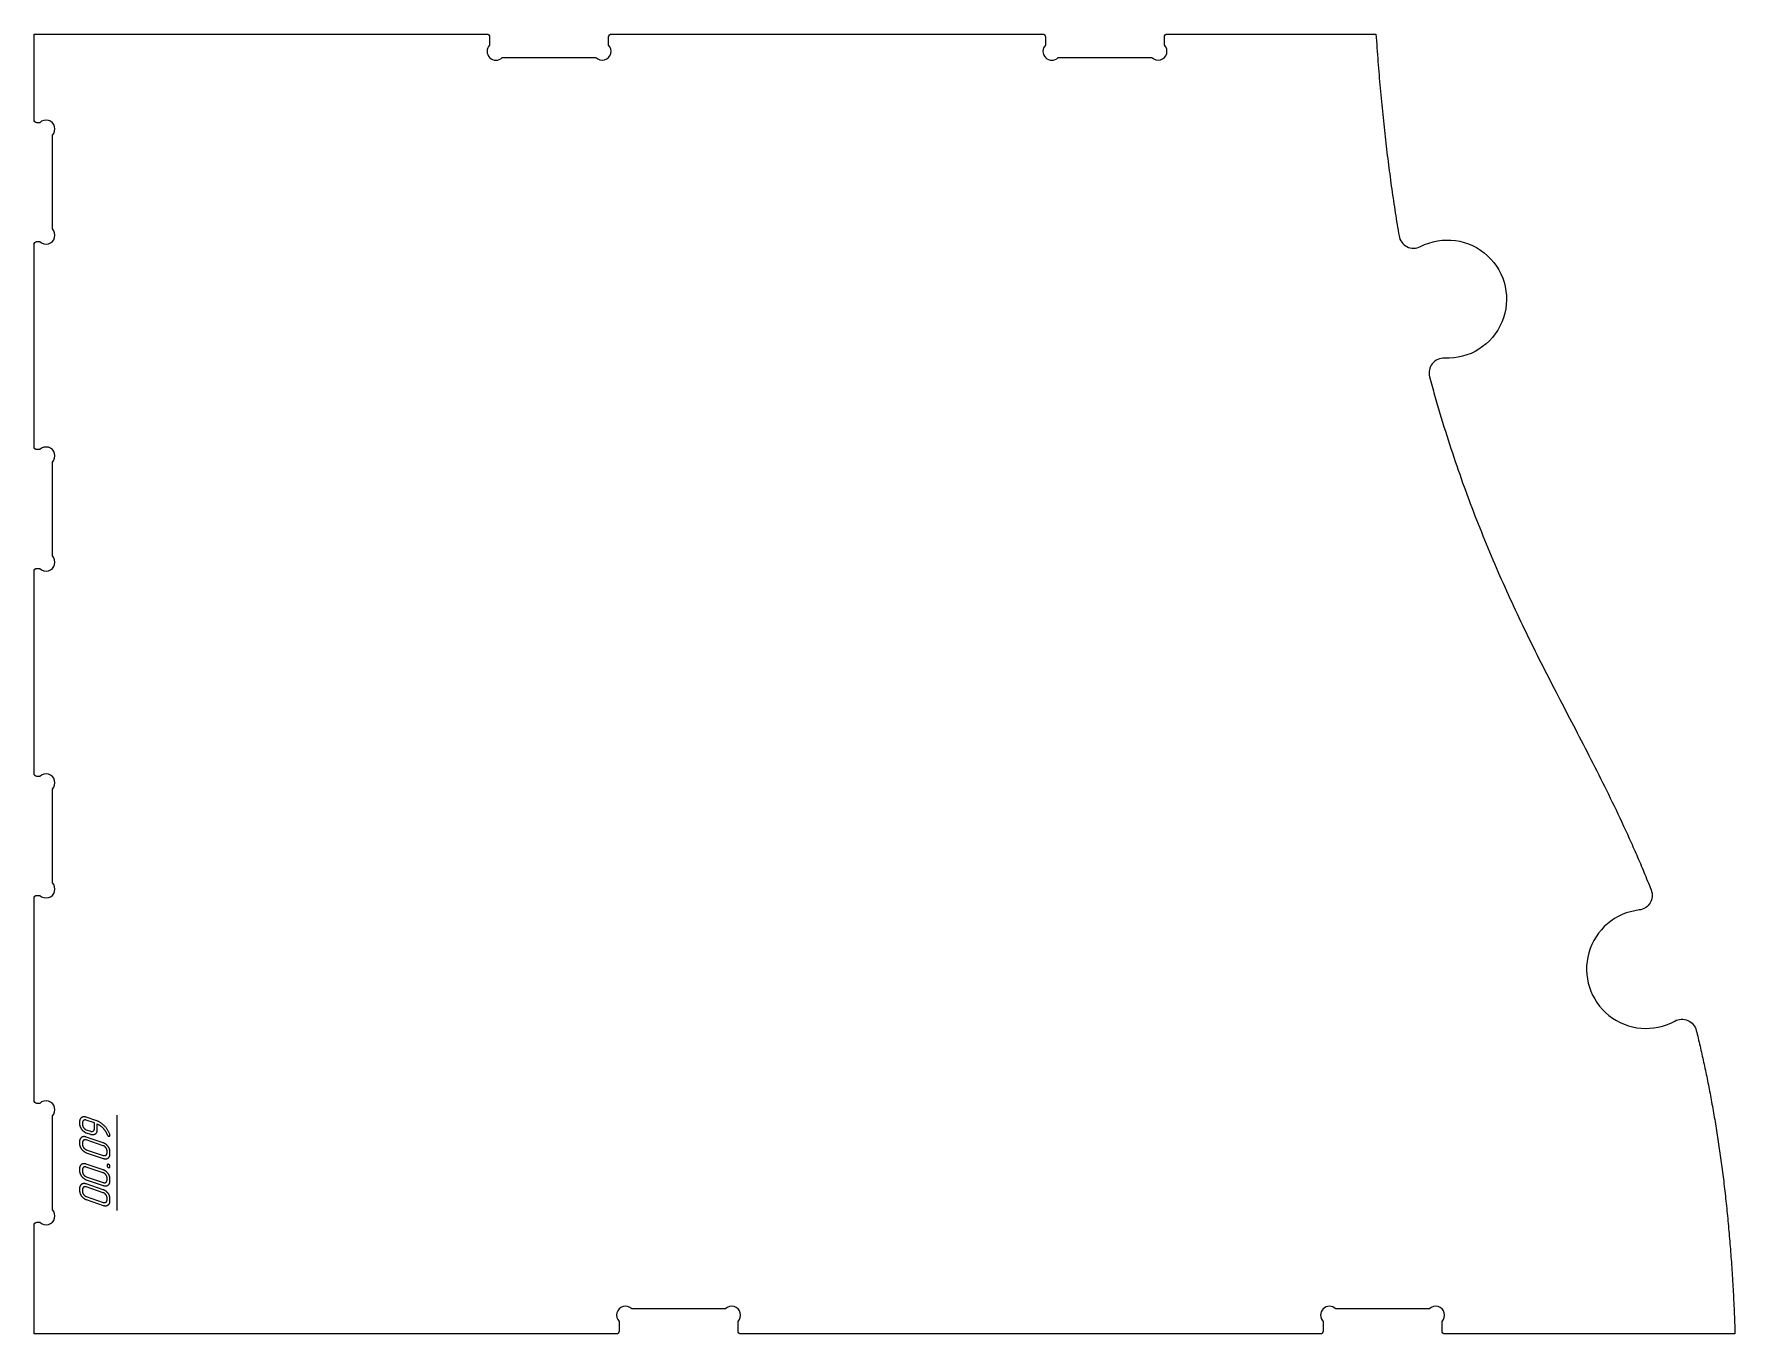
# Model space of a CAD drawing. Header units: millimetres. Extents: x 10 to 1426, y -715 to -10.
# Drawn here: x 850 to 1426, y -450 to -10 of the extents above; entities that cross this region are included whole.
import ezdxf

# ---------------------------------------------------------------- set-up
doc = ezdxf.new("R2010")
doc.units = ezdxf.units.MM
doc.layers.add('Cut', color=7, linetype='Continuous', lineweight=0)
doc.layers.add('Mark', color=7, linetype='Continuous', lineweight=0)

msp = doc.modelspace()

# ---------------------------------------------------------------- linework, layer by layer
at = {"layer": 'Cut'}
msp.add_lwpolyline([(1425.591838, -449.945749), (1327.511046, -449.945749, -0.4142137055), (1326.511048, -448.945751), (1326.511048, -445.688407, 1), (1322.268407, -441.445766), (1290.553769, -441.445766, 1), (1286.311128, -445.688407), (1286.311128, -448.945751, -0.4142135624), (1285.31113, -449.945749), (1089.411522, -449.945749, -0.4142135624), (1088.411524, -448.945751), (1088.411524, -445.688407, 1), (1084.168883, -441.445766), (1052.454245, -441.445766, 1), (1048.211604, -445.688407), (1048.211604, -448.94575, -0.4142138691), (1047.211606, -449.945749), (850.312, -449.945749), (850.312, -413.145824, -0.4142138538), (851.311995, -412.145825), (852.269347, -412.145825, 1), (856.511988, -407.903184), (856.511988, -376.188546, 1), (852.269347, -371.945905), (851.311998, -371.945905, -0.4142135624), (850.312, -370.945907), (850.312, -302.566169, -0.4142139049), (851.311994, -301.56617), (852.269347, -301.56617, 1), (856.511988, -297.323529), (856.511988, -265.608891, 1), (852.269347, -261.36625), (851.311998, -261.36625, -0.4142135624), (850.312, -260.366252), (850.312, -191.986514, -0.4142138998), (851.311998, -190.986515), (852.269347, -190.986515, 1), (856.511988, -186.743874), (856.511988, -155.029236, 1), (852.269347, -150.786595), (851.311998, -150.786595, -0.4142135573), (850.312, -149.786597), (850.312, -81.406858, -0.4142135624), (851.311995, -80.40686), (852.269347, -80.40686, 1), (856.511988, -76.164219), (856.511988, -44.449581, 1), (852.269347, -40.20694), (851.311998, -40.20694, -0.4142136084), (850.312, -39.206942), (850.312, -10.207), (1003.411694, -10.207, -0.4142135624), (1004.411692, -11.206998), (1004.411692, -13.935542, 1), (1008.654333, -18.178183), (1040.368971, -18.178183, 1), (1044.611612, -13.935542), (1044.611612, -11.206998, -0.4142135624), (1045.61161, -10.207), (1191.411318, -10.207, -0.4142135624), (1192.411316, -11.206998), (1192.411316, -13.935542, 1), (1196.653957, -18.178183), (1228.368595, -18.178183, 1), (1232.611236, -13.935542), (1232.611236, -11.206998, -0.4142135624), (1233.611234, -10.207), (1304.16706, -10.207), (1304.245815, -11.381444), (1304.326004, -12.552206), (1304.407623, -13.719301), (1304.490669, -14.882741), (1304.575139, -16.04254), (1304.661029, -17.19871), (1304.748337, -18.351265), (1304.837058, -19.500218), (1304.92719, -20.645582), (1305.01873, -21.787371), (1305.111674, -22.925597), (1305.206018, -24.060274), (1305.301761, -25.191415), (1305.398898, -26.319032), (1305.497426, -27.443141), (1305.597342, -28.563752), (1305.698643, -29.68088), (1305.801325, -30.794538), (1305.905385, -31.904739), (1306.010821, -33.011495), (1306.117628, -34.114822), (1306.225803, -35.21473), (1306.335344, -36.311234), (1306.446246, -37.404348), (1306.558508, -38.494083), (1306.672124, -39.580453), (1306.787093, -40.663471), (1306.903411, -41.743151), (1307.021074, -42.819506), (1307.14008, -43.892549), (1307.260426, -44.962292), (1307.382107, -46.02875), (1307.50512, -47.091935), (1307.629463, -48.151861), (1307.755133, -49.208541), (1307.882125, -50.261987), (1308.010437, -51.312214), (1308.140065, -52.359233), (1308.271007, -53.40306), (1308.403258, -54.443705), (1308.536816, -55.481184), (1308.671678, -56.515509), (1308.80784, -57.546692), (1308.945298, -58.574748), (1309.08405, -59.59969), (1309.224093, -60.62153), (1309.365423, -61.640282), (1309.508037, -62.655959), (1309.651931, -63.668574), (1309.797103, -64.678141), (1309.943549, -65.684672), (1310.091266, -66.688181), (1310.24025, -67.68868), (1310.390499, -68.686184), (1310.542009, -69.680705), (1310.694777, -70.672256), (1310.8488, -71.660851), (1311.004074, -72.646503), (1311.160596, -73.629225), (1311.318363, -74.609029), (1311.477372, -75.58593), (1311.637619, -76.559941), (1311.799101, -77.531074), (1311.961815, -78.499343, 0.5076501198), (1319.181086, -82.111689, -1.3037469971), (1327.361572, -119.868603, 0.5085990806), (1322.288712, -126.159602), (1322.500955, -126.947108), (1322.71414, -127.732703), (1322.928262, -128.516396), (1323.14332, -129.298201), (1323.359311, -130.078127), (1323.576232, -130.856186), (1323.794081, -131.63239), (1324.012854, -132.406748), (1324.232548, -133.179273), (1324.453162, -133.949975), (1324.674692, -134.718865), (1324.897136, -135.485956), (1325.344754, -137.01478), (1325.795992, -138.536536), (1326.25083, -140.051314), (1326.709246, -141.559203), (1327.171217, -143.060291), (1327.636721, -144.554667), (1328.105737, -146.042421), (1328.578242, -147.523642), (1329.054215, -148.998419), (1329.533633, -150.46684), (1330.016475, -151.928996), (1330.502719, -153.384974), (1330.992342, -154.834865), (1331.485323, -156.278756), (1331.981639, -157.716738), (1332.481269, -159.148899), (1332.984191, -160.575328), (1333.490382, -161.996114), (1333.999821, -163.411347), (1334.512486, -164.821115), (1335.028355, -166.225508), (1335.547406, -167.624615), (1336.069616, -169.018524), (1336.594964, -170.407325), (1337.123428, -171.791106), (1337.654986, -173.169958), (1338.189616, -174.543968), (1338.727296, -175.913226), (1339.268004, -177.277821), (1339.811717, -178.637843), (1340.358415, -179.993379), (1340.908075, -181.34452), (1341.460675, -182.691354), (1342.016192, -184.03397), (1342.574606, -185.372458), (1343.135894, -186.706906), (1343.700035, -188.037403), (1344.267005, -189.36404), (1344.836783, -190.686904), (1345.409348, -192.006084), (1345.984677, -193.32167), (1346.562748, -194.633752), (1347.143539, -195.942417), (1347.727029, -197.247755), (1348.313195, -198.549855), (1348.902015, -199.848806), (1349.493468, -201.144697), (1350.087531, -202.437617), (1350.684182, -203.727656), (1351.2834, -205.014902), (1351.885162, -206.299444), (1352.489447, -207.581372), (1353.096232, -208.860774), (1353.705496, -210.13774), (1354.317216, -211.412359), (1354.93137, -212.684719), (1355.547938, -213.95491), (1356.166895, -215.223021), (1356.788222, -216.48914), (1357.411895, -217.753358), (1358.037893, -219.015763), (1358.666193, -220.276443), (1359.296774, -221.535489), (1359.929608, -222.792997), (1360.564622, -224.049129), (1361.201719, -225.304081), (1361.840803, -226.558046), (1362.481777, -227.811219), (1363.769012, -230.315971), (1365.062651, -232.819895), (1366.361923, -235.324548), (1367.666057, -237.83149), (1368.974282, -240.342278), (1370.285825, -242.858471), (1370.9426, -244.119081), (1371.599916, -245.381627), (1372.257675, -246.646303), (1372.915782, -247.913304), (1373.574141, -249.182825), (1374.232654, -250.455061), (1374.891225, -251.730206), (1375.549758, -253.008455), (1376.208157, -254.290004), (1376.866324, -255.575046), (1377.524164, -256.863777), (1378.18158, -258.156392), (1378.838476, -259.453084), (1379.494755, -260.75405), (1380.150321, -262.059483), (1380.805078, -263.369579), (1381.458928, -264.684532), (1382.111776, -266.004538), (1382.763525, -267.32979), (1383.414079, -268.660484), (1384.063341, -269.996815), (1384.711215, -271.338976), (1385.357604, -272.687164), (1386.002412, -274.041573), (1386.645543, -275.402397), (1387.286899, -276.769832), (1387.926386, -278.144071), (1388.563906, -279.525311), (1389.199362, -280.913746), (1389.832659, -282.30957), (1390.148468, -283.010314), (1390.4637, -283.712978), (1390.778344, -284.417588), (1391.092389, -285.124166), (1391.40582, -285.832738), (1391.718628, -286.543328), (1392.030799, -287.255959), (1392.342322, -287.970658), (1392.653185, -288.687447), (1392.963375, -289.406351), (1393.27288, -290.127396), (1393.581689, -290.850603), (1393.889789, -291.576), (1394.197168, -292.303608), (1394.503815, -293.033454), (1394.809717, -293.765561), (1395.114862, -294.499954), (1395.419238, -295.236657), (1395.722833, -295.975694), (1396.025635, -296.71709), (1396.327632, -297.460869), (1396.628812, -298.207055), (1396.929163, -298.955673), (1397.228672, -299.706747, -0.4932439487), (1393.162483, -306.520124, 1.215963668), (1405.216954, -344.076432, -0.4932247394), (1412.488783, -347.250316), (1412.651043, -347.907833), (1412.812536, -348.567273), (1412.973259, -349.228645), (1413.133207, -349.891957), (1413.292375, -350.557219), (1413.45076, -351.224438), (1413.608358, -351.893623), (1413.765163, -352.564783), (1413.921173, -353.237925), (1414.076382, -353.913059), (1414.230787, -354.590193), (1414.384383, -355.269336), (1414.537166, -355.950495), (1414.689132, -356.63368), (1414.840277, -357.318899), (1414.990596, -358.00616), (1415.140086, -358.695472), (1415.288742, -359.386843), (1415.436559, -360.080283), (1415.583535, -360.775799), (1415.729663, -361.473399), (1415.874942, -362.173093), (1416.019365, -362.874889), (1416.162929, -363.578795), (1416.30563, -364.284821), (1416.447463, -364.992973), (1416.588425, -365.703261), (1416.72851, -366.415694), (1416.867716, -367.130279), (1417.006037, -367.847026), (1417.143469, -368.565942), (1417.280009, -369.287037), (1417.415652, -370.010319), (1417.550394, -370.735796), (1417.68423, -371.463476), (1417.817157, -372.193369), (1417.94917, -372.925483), (1418.080265, -373.659825), (1418.210438, -374.396406), (1418.339685, -375.135233), (1418.468001, -375.876314), (1418.595382, -376.619659), (1418.721824, -377.365275), (1418.847323, -378.113172), (1418.971875, -378.863357), (1419.095475, -379.615839), (1419.218119, -380.370627), (1419.339803, -381.12773), (1419.460523, -381.887154), (1419.580275, -382.64891), (1419.699054, -383.413006), (1419.816856, -384.17945), (1419.933677, -384.94825), (1420.049513, -385.719415), (1420.16436, -386.492954), (1420.278212, -387.268875), (1420.391067, -388.047187), (1420.50292, -388.827898), (1420.613767, -389.611016), (1420.723603, -390.39655), (1420.832425, -391.184509), (1420.940228, -391.974901), (1421.047007, -392.767734), (1421.15276, -393.563018), (1421.257481, -394.36076), (1421.361166, -395.160968), (1421.463811, -395.963653), (1421.565413, -396.768821), (1421.665966, -397.576482), (1421.765466, -398.386644), (1421.86391, -399.199315), (1421.961293, -400.014504), (1422.057611, -400.83222), (1422.152859, -401.65247), (1422.247034, -402.475264), (1422.340132, -403.30061), (1422.432147, -404.128517), (1422.523077, -404.958992), (1422.612916, -405.792044), (1422.70166, -406.627683), (1422.789306, -407.465916), (1422.875848, -408.306751), (1422.961284, -409.150198), (1423.045608, -409.996265), (1423.128817, -410.84496), (1423.210906, -411.696292), (1423.291871, -412.55027), (1423.371708, -413.406901), (1423.450413, -414.266194), (1423.527981, -415.128158), (1423.604408, -415.992802), (1423.67969, -416.860133), (1423.753823, -417.730161), (1423.826803, -418.602893), (1423.898625, -419.478338), (1423.969285, -420.356506), (1424.03878, -421.237403), (1424.107104, -422.121039), (1424.174254, -423.007423), (1424.240225, -423.896562), (1424.305013, -424.788465), (1424.368614, -425.683141), (1424.431025, -426.580599), (1424.492239, -427.480845), (1424.552254, -428.383891), (1424.611066, -429.289742), (1424.668669, -430.198409), (1424.72506, -431.1099), (1424.780234, -432.024222), (1424.834188, -432.941385), (1424.886917, -433.861398), (1424.938417, -434.784268), (1424.988684, -435.710004), (1425.037714, -436.638614), (1425.085501, -437.570108), (1425.132043, -438.504493), (1425.177335, -439.441779), (1425.221372, -440.381972), (1425.264151, -441.325083), (1425.305668, -442.27112), (1425.345917, -443.22009), (1425.384895, -444.172003), (1425.422599, -445.126867), (1425.459022, -446.084691), (1425.494162, -447.045482), (1425.528014, -448.00925), (1425.560574, -448.976003)], format="xyb", close=True, dxfattribs=at)
at = {"layer": 'Mark'}
msp.add_line((878.274865, -375.95399), (878.274865, -408.17518), dxfattribs=at)
for points in [[(871.182487, -377.683433), (868.003922, -376.603189), (867.887272, -376.566175), (867.772728, -376.535126), (867.66029, -376.510044), (867.549958, -376.490927), (867.441732, -376.477775), (867.335612, -376.47059), (867.231599, -376.46937), (867.129691, -376.474116), (867.02989, -376.484827), (866.932195, -376.501505), (866.836606, -376.524148), (866.743123, -376.552757), (866.651747, -376.587331), (866.562476, -376.627872), (866.475312, -376.674378), (866.390254, -376.72685), (866.308874, -376.784278), (866.232744, -376.845652), (866.161865, -376.910972), (866.096236, -376.980239), (866.035857, -377.053453), (865.980729, -377.130612), (865.930851, -377.211718), (865.886223, -377.29677), (865.846846, -377.385769), (865.812718, -377.478714), (865.783842, -377.575606), (865.760215, -377.676443), (865.741839, -377.781227), (865.728713, -377.889958), (865.720838, -378.002635), (865.718213, -378.119258), (865.718213, -378.833542), (865.720815, -378.952447), (865.728624, -379.070879), (865.741637, -379.188841), (865.759856, -379.30633), (865.78328, -379.423348), (865.81191, -379.539894), (865.845745, -379.655968), (865.884786, -379.77157), (865.929032, -379.886701), (865.978484, -380.00136), (866.03314, -380.115548), (866.093003, -380.229263), (866.15807, -380.342507), (866.228344, -380.45528), (866.303822, -380.56758), (866.384506, -380.679409), (866.468913, -380.78878), (866.555561, -380.893706), (866.64445, -380.994189), (866.73558, -381.090227), (866.82895, -381.181821), (866.924561, -381.268971), (867.022414, -381.351676), (867.122507, -381.429937), (867.224841, -381.503754), (867.329416, -381.573127), (867.436231, -381.638056), (867.545288, -381.69854), (867.656585, -381.754581), (867.770123, -381.806177), (867.885902, -381.853328), (868.003922, -381.896036), (869.432491, -382.381526), (869.550777, -382.419125), (869.666796, -382.450758), (869.780548, -382.476423), (869.892032, -382.496122), (870.00125, -382.509853), (870.108201, -382.517617), (870.212885, -382.519415), (870.315302, -382.515245), (870.415451, -382.505108), (870.513334, -382.489004), (870.60895, -382.466933), (870.702299, -382.438895), (870.79338, -382.40489), (870.882195, -382.364918), (870.968743, -382.318979), (871.053023, -382.267073), (871.133572, -382.210167), (871.208924, -382.149227), (871.27908, -382.084255), (871.344039, -382.015249), (871.403801, -381.942211), (871.458366, -381.865139), (871.507734, -381.784034), (871.551906, -381.698896), (871.590882, -381.609725), (871.62466, -381.516521), (871.653242, -381.419284), (871.676627, -381.318013), (871.694816, -381.21271), (871.707807, -381.103373), (871.715602, -380.990003), (871.718201, -380.8726), (871.718201, -378.88689), (871.828942, -378.936651), (871.939429, -378.989896), (872.049663, -379.046626), (872.159644, -379.10684), (872.269372, -379.170537), (872.378847, -379.23772), (872.488068, -379.308386), (872.597035, -379.382537), (872.70575, -379.460171), (872.814211, -379.54129), (872.922419, -379.625894), (873.030374, -379.713981), (873.138075, -379.805553), (873.245523, -379.900609), (873.352718, -379.999149), (873.459659, -380.101173), (873.56503, -380.205734), (873.667512, -380.311882), (873.767106, -380.419618), (873.863812, -380.528942), (873.95763, -380.639853), (874.048559, -380.752353), (874.1366, -380.86644), (874.221753, -380.982115), (874.304018, -381.099378), (874.383394, -381.218228), (874.459882, -381.338666), (874.533482, -381.460692), (874.604193, -381.584306), (874.672016, -381.709508), (874.736951, -381.836297), (874.798998, -381.964674), (874.841274, -382.063926), (874.880269, -382.156157), (874.915981, -382.241367), (874.948412, -382.319556), (874.97756, -382.390725), (875.003427, -382.454873), (875.026012, -382.512), (875.045315, -382.562106), (875.076212, -382.625928), (875.109473, -382.685309), (875.145099, -382.740249), (875.183088, -382.790747), (875.223442, -382.836803), (875.266159, -382.878417), (875.31124, -382.91559), (875.358686, -382.948322), (875.408495, -382.976611), (875.460669, -383.00046), (875.487642, -383.010718), (875.494478, -383.013109), (875.498772, -383.014571), (875.504769, -383.016581), (875.528405, -383.024169), (875.573983, -383.037168), (875.6173, -383.047265), (875.658357, -383.054459), (875.697155, -383.05875), (875.733692, -383.060139), (875.767969, -383.058625), (875.799987, -383.054209), (875.829744, -383.04689), (875.857241, -383.036669), (875.882478, -383.023545), (875.905455, -383.007518), (875.926172, -382.988589), (875.944629, -382.966758), (875.960826, -382.942024), (875.974763, -382.914387), (875.98644, -382.883848), (875.995857, -382.850406), (876.003014, -382.814062), (876.00791, -382.774815), (876.010547, -382.732666), (876.011018, -382.710503), (876.011047, -382.704849), (876.011049, -382.702211), (876.011042, -382.699983), (876.010935, -382.691086), (876.009222, -382.655702), (876.005452, -382.620648), (875.999627, -382.585924), (875.991746, -382.551529), (875.981808, -382.517463), (875.906022, -382.307256), (875.824449, -382.100045), (875.737091, -381.895828), (875.643946, -381.694606), (875.545015, -381.49638), (875.440299, -381.301148), (875.329795, -381.108912), (875.213506, -380.919671), (875.091431, -380.733425), (874.96357, -380.550173), (874.829922, -380.369917), (874.690488, -380.192656), (874.545269, -380.01839), (874.394263, -379.847119), (874.237471, -379.678844), (874.074892, -379.513563), (873.91078, -379.355195), (873.744445, -379.202692), (873.575889, -379.056054), (873.405111, -378.91528), (873.232112, -378.780371), (873.056891, -378.651327), (872.879448, -378.528147), (872.699784, -378.410831), (872.517897, -378.29938), (872.33379, -378.193794), (872.14746, -378.094072), (871.958909, -378.000215), (871.768136, -377.912223), (871.575142, -377.830095), (871.379925, -377.753831)], [(868.003922, -380.888895), (869.432491, -381.374385), (869.498974, -381.395516), (869.564186, -381.413291), (869.628129, -381.42771), (869.690802, -381.438772), (869.752205, -381.446477), (869.812338, -381.450826), (869.871201, -381.451819), (869.928793, -381.449455), (869.985116, -381.443734), (870.040169, -381.434657), (870.093952, -381.422224), (870.146465, -381.406434), (870.197708, -381.387287), (870.247681, -381.364784), (870.296384, -381.338925), (870.343817, -381.309709), (870.389153, -381.277711), (870.431564, -381.243504), (870.47105, -381.20709), (870.507611, -381.168467), (870.541247, -381.127636), (870.571958, -381.084597), (870.599745, -381.03935), (870.624606, -380.991894), (870.646543, -380.942231), (870.665555, -380.890359), (870.681642, -380.836279), (870.694804, -380.779991), (870.705041, -380.721495), (870.712353, -380.66079), (870.71674, -380.597878), (870.718203, -380.532757), (870.718203, -378.532761), (868.003922, -377.61033), (867.939075, -377.589784), (867.875337, -377.572593), (867.812709, -377.558757), (867.751189, -377.548277), (867.690778, -377.541151), (867.631477, -377.537381), (867.573284, -377.536966), (867.516201, -377.539906), (867.460226, -377.546201), (867.405361, -377.555852), (867.351605, -377.568858), (867.298958, -377.585219), (867.24742, -377.604935), (867.196991, -377.628006), (867.147671, -377.654432), (867.09946, -377.684214), (867.053293, -377.716734), (867.010105, -377.751375), (866.969895, -377.788138), (866.932663, -377.827022), (866.898411, -377.868028), (866.867136, -377.911155), (866.83884, -377.956403), (866.813523, -378.003773), (866.791184, -378.053264), (866.771824, -378.104876), (866.755442, -378.15861), (866.742039, -378.214466), (866.731614, -378.272442), (866.724168, -378.33254), (866.7197, -378.39476), (866.718211, -378.459101), (866.718211, -379.173385), (866.719678, -379.239235), (866.724078, -379.304895), (866.731412, -379.370363), (866.74168, -379.435641), (866.754881, -379.500727), (866.771016, -379.565622), (866.790084, -379.630327), (866.812086, -379.694841), (866.837022, -379.759163), (866.864891, -379.823295), (866.895694, -379.887236), (866.92943, -379.950985), (866.9661, -380.014544), (867.005704, -380.077912), (867.048241, -380.141089), (867.093712, -380.204075), (867.141272, -380.26571), (867.190075, -380.324834), (867.240122, -380.381446), (867.291413, -380.435548), (867.343948, -380.487138), (867.397727, -380.536217), (867.452749, -380.582785), (867.509015, -380.626842), (867.566526, -380.668388), (867.625279, -380.707422), (867.685277, -380.743946), (867.746518, -380.777958), (867.809004, -380.809459), (867.872733, -380.838449), (867.937706, -380.864927)], [(873.718197, -385.259422), (868.003922, -383.317462), (867.886394, -383.280142), (867.771059, -383.248819), (867.657916, -383.223493), (867.546965, -383.204163), (867.438207, -383.190831), (867.331642, -383.183494), (867.227268, -383.182155), (867.125088, -383.186812), (867.025099, -383.197466), (866.927304, -383.214117), (866.8317, -383.236764), (866.738289, -383.265408), (866.647071, -383.300048), (866.558045, -383.340686), (866.471212, -383.38732), (866.386571, -383.43995), (866.305637, -383.497574), (866.229924, -383.559187), (866.159433, -383.62479), (866.094164, -383.694383), (866.034116, -383.767964), (865.97929, -383.845536), (865.929685, -383.927097), (865.885302, -384.012647), (865.846141, -384.102187), (865.812201, -384.195716), (865.783482, -384.293235), (865.759985, -384.394744), (865.74171, -384.500242), (865.728656, -384.609729), (865.720823, -384.723206), (865.718213, -384.840673), (865.718213, -385.554957), (865.720829, -385.673015), (865.728679, -385.790694), (865.741763, -385.907995), (865.760079, -386.024916), (865.783629, -386.141459), (865.812412, -386.257623), (865.846429, -386.373408), (865.885679, -386.488814), (865.930162, -386.603841), (865.979879, -386.71849), (866.034828, -386.832759), (866.095012, -386.94665), (866.160428, -387.060162), (866.231078, -387.173295), (866.306961, -387.286049), (866.388077, -387.398424), (866.472889, -387.50836), (866.559858, -387.613797), (866.648984, -387.714734), (866.740267, -387.811171), (866.833707, -387.903109), (866.929305, -387.990547), (867.027059, -388.073486), (867.126971, -388.151925), (867.22904, -388.225864), (867.333266, -388.295304), (867.439649, -388.360244), (867.54819, -388.420684), (867.658887, -388.476625), (867.771742, -388.528067), (867.886753, -388.575009), (868.003922, -388.617451), (873.718197, -390.559411), (873.835632, -390.596704), (873.950883, -390.628031), (874.063951, -390.653392), (874.174836, -390.672787), (874.283538, -390.686215), (874.390056, -390.693677), (874.494391, -390.695173), (874.596543, -390.690703), (874.696512, -390.680267), (874.794297, -390.663864), (874.889898, -390.641495), (874.983317, -390.613161), (875.074552, -390.578859), (875.163604, -390.538592), (875.250473, -390.492359), (875.335158, -390.440159), (875.416139, -390.382997), (875.491896, -390.321876), (875.562428, -390.256796), (875.627735, -390.187757), (875.687818, -390.114759), (875.742676, -390.037802), (875.79231, -389.956885), (875.836719, -389.87201), (875.875904, -389.783176), (875.909864, -389.690383), (875.938599, -389.593631), (875.96211, -389.49292), (875.980396, -389.38825), (875.993457, -389.279621), (876.001294, -389.167033), (876.003906, -389.050486), (876.003906, -388.336201), (876.0013, -388.216696), (875.993481, -388.09766), (875.980449, -387.979094), (875.962204, -387.860997), (875.938746, -387.743369), (875.910076, -387.626211), (875.876192, -387.509523), (875.837096, -387.393304), (875.792787, -387.277555), (875.743265, -387.162275), (875.68853, -387.047465), (875.628583, -386.933125), (875.563422, -386.819254), (875.493049, -386.705852), (875.417463, -386.59292), (875.336664, -386.480457), (875.25215, -386.370474), (875.165417, -386.26498), (875.076465, -386.163975), (874.985294, -386.06746), (874.891905, -385.975433), (874.796298, -385.887895), (874.698471, -385.804847), (874.598427, -385.726288), (874.496163, -385.652217), (874.391681, -385.582636), (874.28498, -385.517545), (874.176061, -385.456942), (874.064923, -385.400828), (873.951566, -385.349204), (873.835991, -385.302068)], [(873.718197, -386.266563), (868.003922, -384.324602), (867.938264, -384.303776), (867.873795, -384.286332), (867.810514, -384.272268), (867.748423, -384.261586), (867.68752, -384.254286), (867.627806, -384.250366), (867.569281, -384.249828), (867.511945, -384.252672), (867.455798, -384.258896), (867.40084, -384.268502), (867.34707, -384.28149), (867.29449, -384.297859), (867.243098, -384.317609), (867.192895, -384.34074), (867.143881, -384.367253), (867.096056, -384.397147), (867.050301, -384.429818), (867.007498, -384.46466), (866.967648, -384.501675), (866.930749, -384.540862), (866.896802, -384.58222), (866.865806, -384.625751), (866.837763, -384.671454), (866.812672, -384.719328), (866.790533, -384.769375), (866.771345, -384.821593), (866.75511, -384.875984), (866.741826, -384.932546), (866.731494, -384.991281), (866.724115, -385.052187), (866.719687, -385.115265), (866.718211, -385.180516), (866.718211, -385.8948), (866.719691, -385.959804), (866.724134, -386.024711), (866.731537, -386.089519), (866.741903, -386.15423), (866.75523, -386.218844), (866.771518, -386.28336), (866.790768, -386.347778), (866.812979, -386.412098), (866.838152, -386.476321), (866.866286, -386.540446), (866.897382, -386.604474), (866.931439, -386.668403), (866.968458, -386.732236), (867.008438, -386.79597), (867.05138, -386.859607), (867.097284, -386.923146), (867.145248, -386.985353), (867.194372, -387.044991), (867.244657, -387.102062), (867.296101, -387.156565), (867.348706, -387.2085), (867.402471, -387.257868), (867.457395, -387.304667), (867.51348, -387.348899), (867.570725, -387.390563), (867.62913, -387.429659), (867.688695, -387.466187), (867.749421, -387.500147), (867.811306, -387.53154), (867.874351, -387.560364), (867.938557, -387.586621), (868.003922, -387.61031), (873.718197, -389.55227), (873.783828, -389.573095), (873.848274, -389.590565), (873.911533, -389.604678), (873.973606, -389.615437), (874.034492, -389.622839), (874.094193, -389.626886), (874.152707, -389.627577), (874.210035, -389.624913), (874.266176, -389.618893), (874.321131, -389.609517), (874.3749, -389.596786), (874.427483, -389.580699), (874.47888, -389.561256), (874.52909, -389.538458), (874.578114, -389.512305), (874.625952, -389.482795), (874.67172, -389.450541), (874.714535, -389.416153), (874.754398, -389.379631), (874.791308, -389.340974), (874.825265, -389.300184), (874.856269, -389.25726), (874.884321, -389.212201), (874.909419, -389.165009), (874.931565, -389.115682), (874.950758, -389.064221), (874.966999, -389.010627), (874.980286, -388.954898), (874.990621, -388.897035), (874.998003, -388.837038), (875.002432, -388.774908), (875.003908, -388.710643), (875.003908, -387.996358), (875.002437, -387.929841), (874.998022, -387.863518), (874.990664, -387.797389), (874.980363, -387.731456), (874.967118, -387.665718), (874.950931, -387.600174), (874.9318, -387.534825), (874.909726, -387.469672), (874.884709, -387.404713), (874.856749, -387.339949), (874.825845, -387.275379), (874.791998, -387.211005), (874.755208, -387.146826), (874.715475, -387.082841), (874.672799, -387.019051), (874.627179, -386.955456), (874.579481, -386.893237), (874.530567, -386.833572), (874.480438, -386.776463), (874.429095, -386.721909), (874.376536, -386.66991), (874.322762, -386.620466), (874.267773, -386.573577), (874.211569, -386.529244), (874.15415, -386.487465), (874.095516, -386.448242), (874.035667, -386.411574), (873.974603, -386.377462), (873.912324, -386.345904), (873.84883, -386.316902), (873.784121, -386.290455)], [(873.718197, -394.416546), (868.003922, -392.474586), (867.886394, -392.437267), (867.771059, -392.405944), (867.657916, -392.380617), (867.546965, -392.361288), (867.438207, -392.347955), (867.331642, -392.340619), (867.227268, -392.339279), (867.125088, -392.343937), (867.025099, -392.354591), (866.927304, -392.371241), (866.8317, -392.393888), (866.738289, -392.422532), (866.647071, -392.457173), (866.558045, -392.49781), (866.471212, -392.544444), (866.386571, -392.597075), (866.305637, -392.654699), (866.229924, -392.716312), (866.159433, -392.781915), (866.094164, -392.851507), (866.034116, -392.925089), (865.97929, -393.00266), (865.929685, -393.084221), (865.885302, -393.169772), (865.846141, -393.259312), (865.812201, -393.352841), (865.783482, -393.45036), (865.759985, -393.551868), (865.74171, -393.657366), (865.728656, -393.766854), (865.720823, -393.880331), (865.718213, -393.997797), (865.718213, -394.712082), (865.720829, -394.83014), (865.728679, -394.947819), (865.741763, -395.065119), (865.760079, -395.182041), (865.783629, -395.298584), (865.812412, -395.414747), (865.846429, -395.530532), (865.885679, -395.645939), (865.930162, -395.760966), (865.979879, -395.875614), (866.034828, -395.989884), (866.095012, -396.103775), (866.160428, -396.217286), (866.231078, -396.330419), (866.306961, -396.443174), (866.388077, -396.555549), (866.472889, -396.665485), (866.559858, -396.770921), (866.648984, -396.871858), (866.740267, -396.968296), (866.833707, -397.060233), (866.929305, -397.147672), (867.027059, -397.23061), (867.126971, -397.309049), (867.22904, -397.382988), (867.333266, -397.452428), (867.439649, -397.517368), (867.54819, -397.577809), (867.658887, -397.63375), (867.771742, -397.685191), (867.886753, -397.732133), (868.003922, -397.774575), (873.718197, -399.716536), (873.835632, -399.753829), (873.950883, -399.785156), (874.063951, -399.810517), (874.174836, -399.829911), (874.283538, -399.843339), (874.390056, -399.850802), (874.494391, -399.852298), (874.596543, -399.847827), (874.696512, -399.837391), (874.794297, -399.820989), (874.889898, -399.79862), (874.983317, -399.770285), (875.074552, -399.735984), (875.163604, -399.695717), (875.250473, -399.649483), (875.335158, -399.597284), (875.416139, -399.540122), (875.491896, -399.479001), (875.562428, -399.41392), (875.627735, -399.344881), (875.687818, -399.271883), (875.742676, -399.194926), (875.79231, -399.11401), (875.836719, -399.029135), (875.875904, -398.940301), (875.909864, -398.847508), (875.938599, -398.750756), (875.96211, -398.650045), (875.980396, -398.545374), (875.993457, -398.436745), (876.001294, -398.324157), (876.003906, -398.20761), (876.003906, -397.493326), (876.0013, -397.373821), (875.993481, -397.254785), (875.980449, -397.136218), (875.962204, -397.018121), (875.938746, -396.900494), (875.910076, -396.783336), (875.876192, -396.666648), (875.837096, -396.550429), (875.792787, -396.43468), (875.743265, -396.3194), (875.68853, -396.20459), (875.628583, -396.090249), (875.563422, -395.976378), (875.493049, -395.862977), (875.417463, -395.750044), (875.336664, -395.637582), (875.25215, -395.527599), (875.165417, -395.422105), (875.076465, -395.3211), (874.985294, -395.224584), (874.891905, -395.132557), (874.796298, -395.04502), (874.698471, -394.961971), (874.598427, -394.883412), (874.496163, -394.809342), (874.391681, -394.739761), (874.28498, -394.674669), (874.176061, -394.614066), (874.064923, -394.557953), (873.951566, -394.506328), (873.835991, -394.459193)], [(873.718197, -395.423687), (868.003922, -393.481727), (867.938264, -393.460901), (867.873795, -393.443456), (867.810514, -393.429393), (867.748423, -393.418711), (867.68752, -393.41141), (867.627806, -393.407491), (867.569281, -393.406953), (867.511945, -393.409796), (867.455798, -393.416021), (867.40084, -393.425627), (867.34707, -393.438614), (867.29449, -393.454983), (867.243098, -393.474733), (867.192895, -393.497865), (867.143881, -393.524377), (867.096056, -393.554271), (867.050301, -393.586942), (867.007498, -393.621785), (866.967648, -393.6588), (866.930749, -393.697986), (866.896802, -393.739345), (866.865806, -393.782876), (866.837763, -393.828578), (866.812672, -393.876453), (866.790533, -393.926499), (866.771345, -393.978718), (866.75511, -394.033108), (866.741826, -394.089671), (866.731494, -394.148405), (866.724115, -394.209312), (866.719687, -394.27239), (866.718211, -394.33764), (866.718211, -395.051925), (866.719691, -395.116929), (866.724134, -395.181835), (866.731537, -395.246644), (866.741903, -395.311355), (866.75523, -395.375968), (866.771518, -395.440484), (866.790768, -395.504902), (866.812979, -395.569223), (866.838152, -395.633446), (866.866286, -395.697571), (866.897382, -395.761598), (866.931439, -395.825528), (866.968458, -395.88936), (867.008438, -395.953095), (867.05138, -396.016732), (867.097284, -396.080271), (867.145248, -396.142477), (867.194372, -396.202116), (867.244657, -396.259187), (867.296101, -396.31369), (867.348706, -396.365625), (867.402471, -396.414992), (867.457395, -396.461792), (867.51348, -396.506023), (867.570725, -396.547687), (867.62913, -396.586783), (867.688695, -396.623311), (867.749421, -396.657272), (867.811306, -396.688664), (867.874351, -396.717489), (867.938557, -396.743746), (868.003922, -396.767435), (873.718197, -398.709395), (873.783828, -398.73022), (873.848274, -398.747689), (873.911533, -398.761803), (873.973606, -398.772561), (874.034492, -398.779964), (874.094193, -398.78401), (874.152707, -398.784702), (874.210035, -398.782037), (874.266176, -398.776017), (874.321131, -398.766642), (874.3749, -398.75391), (874.427483, -398.737823), (874.47888, -398.718381), (874.52909, -398.695583), (874.578114, -398.669429), (874.625952, -398.63992), (874.67172, -398.607666), (874.714535, -398.573277), (874.754398, -398.536755), (874.791308, -398.498099), (874.825265, -398.457308), (874.856269, -398.414384), (874.884321, -398.369326), (874.909419, -398.322133), (874.931565, -398.272807), (874.950758, -398.221346), (874.966999, -398.167751), (874.980286, -398.112023), (874.990621, -398.05416), (874.998003, -397.994163), (875.002432, -397.932032), (875.003908, -397.867767), (875.003908, -397.153483), (875.002437, -397.086965), (874.998022, -397.020642), (874.990664, -396.954514), (874.980363, -396.888581), (874.967118, -396.822842), (874.950931, -396.757299), (874.9318, -396.69195), (874.909726, -396.626796), (874.884709, -396.561837), (874.856749, -396.497073), (874.825845, -396.432504), (874.791998, -396.36813), (874.755208, -396.30395), (874.715475, -396.239966), (874.672799, -396.176176), (874.627179, -396.112581), (874.579481, -396.050361), (874.530567, -395.990697), (874.480438, -395.933587), (874.429095, -395.879033), (874.376536, -395.827034), (874.322762, -395.77759), (874.267773, -395.730702), (874.211569, -395.686368), (874.15415, -395.64459), (874.095516, -395.605367), (874.035667, -395.568699), (873.974603, -395.534586), (873.912324, -395.503029), (873.84883, -395.474026), (873.784121, -395.447579)], [(875.003908, -392.932063), (875.005862, -392.993273), (875.011721, -393.051904), (875.021487, -393.107956), (875.035158, -393.161429), (875.052736, -393.212323), (875.074221, -393.260637), (875.099611, -393.306372), (875.128908, -393.349529), (875.162111, -393.390105), (875.199221, -393.428103), (875.240236, -393.463522), (875.285158, -393.496361), (875.333986, -393.526622), (875.38672, -393.554303), (875.443361, -393.579405), (875.503907, -393.601928), (875.564454, -393.620558), (875.621095, -393.633954), (875.673829, -393.642115), (875.722657, -393.645043), (875.767579, -393.642736), (875.808594, -393.635195), (875.845704, -393.62242), (875.878907, -393.604411), (875.908203, -393.581167), (875.933594, -393.55269), (875.955078, -393.518978), (875.972656, -393.480032), (875.986328, -393.435852), (875.996094, -393.386437), (876.001953, -393.331789), (876.003906, -393.271906), (876.001953, -393.20983), (875.996094, -393.150389), (875.986328, -393.093581), (875.972656, -393.039408), (875.955078, -392.987868), (875.933594, -392.938963), (875.908203, -392.892692), (875.878907, -392.849055), (875.845704, -392.808052), (875.808594, -392.769683), (875.767579, -392.733949), (875.722657, -392.700848), (875.673829, -392.670382), (875.621095, -392.642549), (875.564454, -392.617351), (875.503907, -392.594787), (875.443361, -392.576198), (875.38672, -392.562899), (875.333986, -392.554888), (875.285158, -392.552167), (875.240236, -392.554735), (875.199221, -392.562592), (875.162111, -392.575738), (875.128908, -392.594173), (875.099611, -392.617897), (875.074221, -392.646911), (875.052736, -392.681213), (875.035158, -392.720805), (875.021487, -392.765686), (875.011721, -392.815856), (875.005862, -392.871315)], [(873.718197, -401.137962), (868.003922, -399.196001), (867.886394, -399.158682), (867.771059, -399.127359), (867.657916, -399.102033), (867.546965, -399.082703), (867.438207, -399.06937), (867.331642, -399.062034), (867.227268, -399.060695), (867.125088, -399.065352), (867.025099, -399.076006), (866.927304, -399.092656), (866.8317, -399.115303), (866.738289, -399.143947), (866.647071, -399.178588), (866.558045, -399.219225), (866.471212, -399.265859), (866.386571, -399.31849), (866.305637, -399.376114), (866.229924, -399.437727), (866.159433, -399.50333), (866.094164, -399.572922), (866.034116, -399.646504), (865.97929, -399.724075), (865.929685, -399.805636), (865.885302, -399.891187), (865.846141, -399.980727), (865.812201, -400.074256), (865.783482, -400.171775), (865.759985, -400.273284), (865.74171, -400.378781), (865.728656, -400.488269), (865.720823, -400.601746), (865.718213, -400.719212), (865.718213, -401.433497), (865.720829, -401.551555), (865.728679, -401.669234), (865.741763, -401.786534), (865.760079, -401.903456), (865.783629, -402.019999), (865.812412, -402.136163), (865.846429, -402.251948), (865.885679, -402.367354), (865.930162, -402.482381), (865.979879, -402.597029), (866.034828, -402.711299), (866.095012, -402.82519), (866.160428, -402.938702), (866.231078, -403.051835), (866.306961, -403.164589), (866.388077, -403.276964), (866.472889, -403.3869), (866.559858, -403.492337), (866.648984, -403.593274), (866.740267, -403.689711), (866.833707, -403.781649), (866.929305, -403.869087), (867.027059, -403.952025), (867.126971, -404.030464), (867.22904, -404.104404), (867.333266, -404.173843), (867.439649, -404.238784), (867.54819, -404.299224), (867.658887, -404.355165), (867.771742, -404.406607), (867.886753, -404.453548), (868.003922, -404.495991), (873.718197, -406.437951), (873.835632, -406.475244), (873.950883, -406.506571), (874.063951, -406.531932), (874.174836, -406.551326), (874.283538, -406.564755), (874.390056, -406.572217), (874.494391, -406.573713), (874.596543, -406.569243), (874.696512, -406.558806), (874.794297, -406.542404), (874.889898, -406.520035), (874.983317, -406.4917), (875.074552, -406.457399), (875.163604, -406.417132), (875.250473, -406.370899), (875.335158, -406.318699), (875.416139, -406.261537), (875.491896, -406.200416), (875.562428, -406.135336), (875.627735, -406.066296), (875.687818, -405.993298), (875.742676, -405.916341), (875.79231, -405.835425), (875.836719, -405.75055), (875.875904, -405.661716), (875.909864, -405.568923), (875.938599, -405.472171), (875.96211, -405.37146), (875.980396, -405.26679), (875.993457, -405.158161), (876.001294, -405.045573), (876.003906, -404.929025), (876.003906, -404.214741), (876.0013, -404.095236), (875.993481, -403.9762), (875.980449, -403.857633), (875.962204, -403.739536), (875.938746, -403.621909), (875.910076, -403.504751), (875.876192, -403.388063), (875.837096, -403.271844), (875.792787, -403.156095), (875.743265, -403.040815), (875.68853, -402.926005), (875.628583, -402.811664), (875.563422, -402.697793), (875.493049, -402.584392), (875.417463, -402.47146), (875.336664, -402.358997), (875.25215, -402.249014), (875.165417, -402.14352), (875.076465, -402.042515), (874.985294, -401.945999), (874.891905, -401.853973), (874.796298, -401.766435), (874.698471, -401.683387), (874.598427, -401.604827), (874.496163, -401.530757), (874.391681, -401.461176), (874.28498, -401.396084), (874.176061, -401.335481), (874.064923, -401.279368), (873.951566, -401.227743), (873.835991, -401.180608)], [(873.718197, -402.145102), (868.003922, -400.203142), (867.938264, -400.182316), (867.873795, -400.164871), (867.810514, -400.150808), (867.748423, -400.140126), (867.68752, -400.132825), (867.627806, -400.128906), (867.569281, -400.128368), (867.511945, -400.131211), (867.455798, -400.137436), (867.40084, -400.147042), (867.34707, -400.16003), (867.29449, -400.176398), (867.243098, -400.196148), (867.192895, -400.21928), (867.143881, -400.245792), (867.096056, -400.275687), (867.050301, -400.308357), (867.007498, -400.3432), (866.967648, -400.380215), (866.930749, -400.419401), (866.896802, -400.46076), (866.865806, -400.504291), (866.837763, -400.549993), (866.812672, -400.597868), (866.790533, -400.647914), (866.771345, -400.700133), (866.75511, -400.754523), (866.741826, -400.811086), (866.731494, -400.86982), (866.724115, -400.930727), (866.719687, -400.993805), (866.718211, -401.059056), (866.718211, -401.77334), (866.719691, -401.838344), (866.724134, -401.90325), (866.731537, -401.968059), (866.741903, -402.03277), (866.75523, -402.097384), (866.771518, -402.161899), (866.790768, -402.226317), (866.812979, -402.290638), (866.838152, -402.354861), (866.866286, -402.418986), (866.897382, -402.483013), (866.931439, -402.546943), (866.968458, -402.610775), (867.008438, -402.67451), (867.05138, -402.738147), (867.097284, -402.801686), (867.145248, -402.863892), (867.194372, -402.923531), (867.244657, -402.980602), (867.296101, -403.035105), (867.348706, -403.08704), (867.402471, -403.136407), (867.457395, -403.183207), (867.51348, -403.227438), (867.570725, -403.269102), (867.62913, -403.308198), (867.688695, -403.344726), (867.749421, -403.378687), (867.811306, -403.410079), (867.874351, -403.438904), (867.938557, -403.465161), (868.003922, -403.48885), (873.718197, -405.43081), (873.783828, -405.451635), (873.848274, -405.469104), (873.911533, -405.483218), (873.973606, -405.493976), (874.034492, -405.501379), (874.094193, -405.505425), (874.152707, -405.506117), (874.210035, -405.503452), (874.266176, -405.497432), (874.321131, -405.488057), (874.3749, -405.475325), (874.427483, -405.459239), (874.47888, -405.439796), (874.52909, -405.416998), (874.578114, -405.390844), (874.625952, -405.361335), (874.67172, -405.329081), (874.714535, -405.294692), (874.754398, -405.25817), (874.791308, -405.219514), (874.825265, -405.178724), (874.856269, -405.135799), (874.884321, -405.090741), (874.909419, -405.043548), (874.931565, -404.994222), (874.950758, -404.942761), (874.966999, -404.889166), (874.980286, -404.833438), (874.990621, -404.775575), (874.998003, -404.715578), (875.002432, -404.653447), (875.003908, -404.589182), (875.003908, -403.874898), (875.002437, -403.80838), (874.998022, -403.742057), (874.990664, -403.675929), (874.980363, -403.609996), (874.967118, -403.544257), (874.950931, -403.478714), (874.9318, -403.413365), (874.909726, -403.348211), (874.884709, -403.283252), (874.856749, -403.218488), (874.825845, -403.153919), (874.791998, -403.089545), (874.755208, -403.025365), (874.715475, -402.961381), (874.672799, -402.897591), (874.627179, -402.833996), (874.579481, -402.771776), (874.530567, -402.712112), (874.480438, -402.655002), (874.429095, -402.600448), (874.376536, -402.548449), (874.322762, -402.499005), (874.267773, -402.452117), (874.211569, -402.407783), (874.15415, -402.366005), (874.095516, -402.326782), (874.035667, -402.290114), (873.974603, -402.256001), (873.912324, -402.224444), (873.84883, -402.195442), (873.784121, -402.168994)]]:
    msp.add_lwpolyline(points, close=True, dxfattribs=at)

doc.saveas('drawing.dxf')
